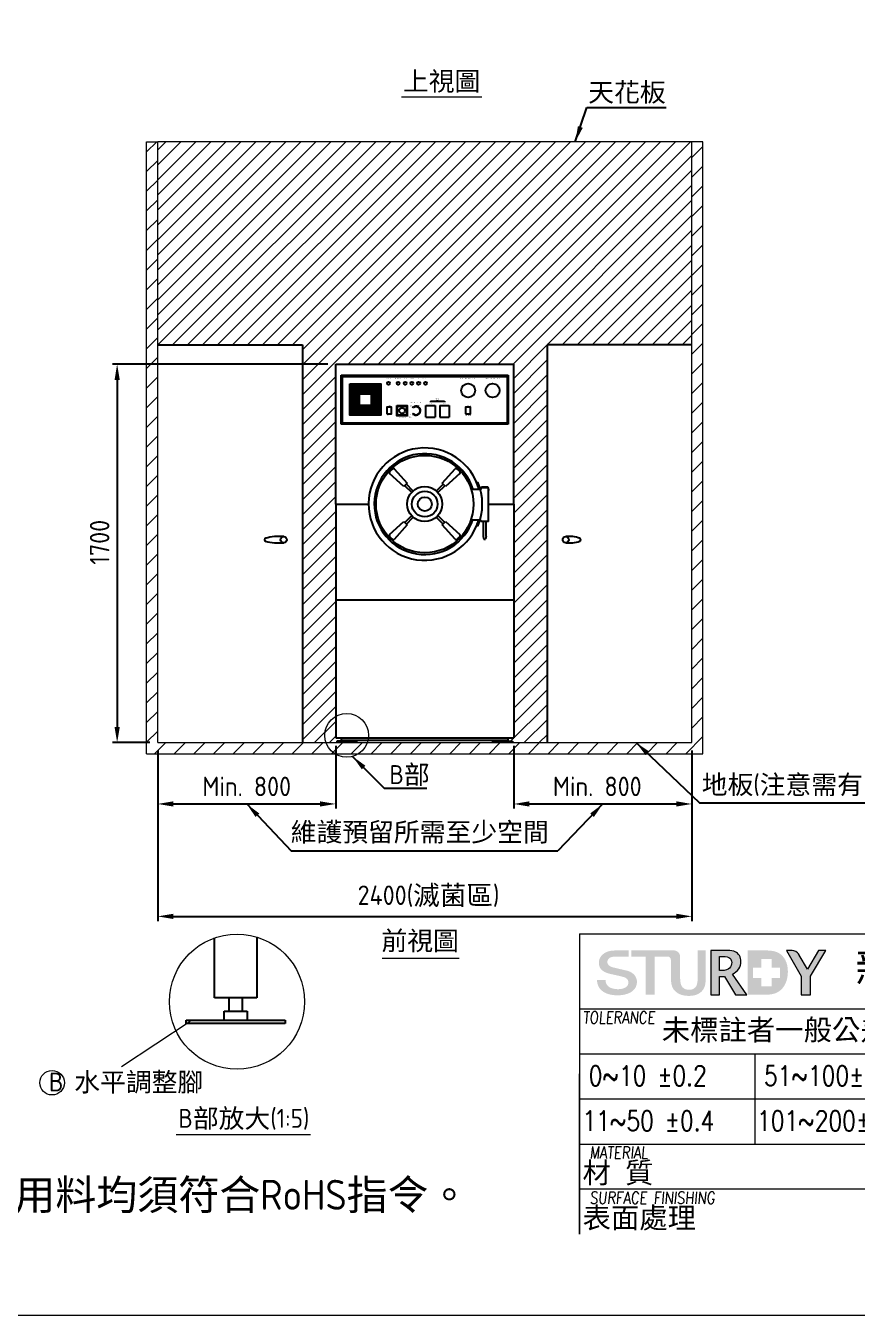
# Model space of a CAD drawing. Header units: millimetres. Extents: x -226924 to 27885, y 103 to 13773.
# Drawn here: x 19228 to 22963, y 103 to 5896 of the extents above; entities that cross this region are included whole.
import ezdxf

# ---------------------------------------------------------------- set-up
doc = ezdxf.new("R2010")
doc.units = ezdxf.units.MM
doc.linetypes.add('HIDDEN', pattern=[9.525, 6.35, -3.175])
doc.layers.get('0').update_dxf_attribs({"lineweight": 25})
for name, color, linetype, lineweight in [('D', 3, 'Continuous', 9), ('F', 7, 'Continuous', 15), ('H', 2, 'HIDDEN', 15), ('S', 4, 'Continuous', 15), ('線段', 7, 'Continuous', 25)]:
    doc.layers.add(name, color=color, linetype=linetype, lineweight=lineweight)
doc.styles.get("Standard").update_dxf_attribs({"font": 'KAIU.TTF'})
doc.styles.add('STU25', font='isocp2.shx')
doc.styles.add('Text', font='romans.shx', dxfattribs={"width": 0.8, "oblique": 10})
doc.dimstyles.new('STU25', dxfattribs={"dimscale": 35, "dimtxt": 2.5, "dimasz": 2, "dimexe": 0.6, "dimexo": 1, "dimgap": 1, "dimtad": 1, "dimdsep": 46, "dimtxsty": 'STU25', "dimcen": 2, "dimazin": 2, "dimtfac": 1, "dimtmove": 0, "dimatfit": 3, "dimfxl": 0, "dimtolj": 1, "dimtzin": 0, "dimarcsym": 0})
doc.dimstyles.new('STU25$7', dxfattribs={"dimscale": 35, "dimtxt": 2.5, "dimasz": 2, "dimexe": 1.25, "dimexo": 0.625, "dimgap": 1, "dimtad": 0, "dimdec": 4, "dimdsep": 46, "dimtxsty": 'STU25', "dimcen": 2.5, "dimazin": 2, "dimtfac": 1, "dimtdec": 4, "dimtmove": 0, "dimatfit": 3, "dimfxl": 0, "dimtolj": 1, "dimtzin": 0, "dimarcsym": 0})

# ---------------------------------------------------------------- blocks, each defined once
blk = doc.blocks.new('*D6')
at = {"layer": 'D', "color": 0, "lineweight": -2}
for p, q in [((19820.1, 2640.4), (19820.1, 1873.9)), ((22220.1, 2640.4), (22220.1, 1873.9)), ((19890.1, 1894.9), (22150.1, 1894.9))]:
    blk.add_line(p, q, dxfattribs=at)
at = {"layer": 'D', "color": 0}
for points in [[(19890.1, 1906.5), (19890.1, 1883.2), (19820.1, 1894.9)], [(22150.1, 1883.2), (22150.1, 1906.5), (22220.1, 1894.9)]]:
    blk.add_solid(points, dxfattribs=at)
at = {"layer": 'Defpoints', "color": 0}
for p in [(19820.1, 2675.4), (22220.1, 2675.4), (22220.1, 1894.9)]:
    blk.add_point(p, dxfattribs=at)
at = {"layer": 'D', "color": 0, "insert": (21037, 1985), "char_height": 87.5, "attachment_point": 5, "style": 'STU25'}
blk.add_mtext('\\A1;2400({\\f標楷體|b0|i0|c136|p65;滅菌區})', dxfattribs=at)
blk = doc.blocks.new('*D8')
at = {"layer": 'D', "color": 0, "lineweight": -2}
for p, q in [((19820.1, 2640.4), (19820.1, 2379)), ((20620.1, 2661.4), (20620.1, 2379)), ((19890.1, 2400), (20550.1, 2400))]:
    blk.add_line(p, q, dxfattribs=at)
at = {"layer": 'D', "color": 0}
for points in [[(19890.1, 2411.7), (19890.1, 2388.3), (19820.1, 2400)], [(20550.1, 2388.3), (20550.1, 2411.7), (20620.1, 2400)]]:
    blk.add_solid(points, dxfattribs=at)
at = {"layer": 'Defpoints', "color": 0}
for p in [(19820.1, 2675.4), (20620.1, 2696.4), (20620.1, 2400)]:
    blk.add_point(p, dxfattribs=at)
at = {"layer": 'D', "color": 0, "insert": (20220.1, 2478.8), "char_height": 87.5, "attachment_point": 5, "style": 'STU25'}
blk.add_mtext('\\A1;Min. 800', dxfattribs=at)
blk = doc.blocks.new('*D9')
at = {"layer": 'D', "color": 0, "lineweight": -2}
for p, q in [((21420.1, 2661.4), (21420.1, 2379)), ((22220.1, 2640.4), (22220.1, 2379)), ((21490.1, 2400), (22150.1, 2400))]:
    blk.add_line(p, q, dxfattribs=at)
at = {"layer": 'D', "color": 0}
for points in [[(21490.1, 2411.7), (21490.1, 2388.3), (21420.1, 2400)], [(22150.1, 2388.3), (22150.1, 2411.7), (22220.1, 2400)]]:
    blk.add_solid(points, dxfattribs=at)
at = {"layer": 'Defpoints', "color": 0}
for p in [(21420.1, 2696.4), (22220.1, 2675.4), (22220.1, 2400)]:
    blk.add_point(p, dxfattribs=at)
at = {"layer": 'D', "color": 0, "insert": (21795.1, 2478.8), "char_height": 87.5, "attachment_point": 5, "style": 'STU25'}
blk.add_mtext('\\A1;Min. 800', dxfattribs=at)
blk = doc.blocks.new('*D10')
at = {"layer": 'D', "color": 0, "lineweight": -2}
for p, q in [((20585.1, 4375.4), (19617, 4375.4)), ((19638, 4305.4), (19638, 2745.4)), ((19785.1, 2675.4), (19617, 2675.4))]:
    blk.add_line(p, q, dxfattribs=at)
at = {"layer": 'D', "color": 0}
for points in [[(19649.7, 4305.4), (19626.4, 4305.4), (19638, 4375.4)], [(19626.4, 2745.4), (19649.7, 2745.4), (19638, 2675.4)]]:
    blk.add_solid(points, dxfattribs=at)
at = {"layer": 'Defpoints', "color": 0}
for p in [(20620.1, 4375.4), (19638, 2675.4), (19820.1, 2675.4)]:
    blk.add_point(p, dxfattribs=at)
at = {"layer": 'D', "color": 0, "insert": (19559.3, 3575.4), "char_height": 87.5, "attachment_point": 5, "rotation": 90, "style": 'STU25'}
blk.add_mtext('\\A1;1700', dxfattribs=at)
blk = doc.blocks.new('新駿LOGO')
at = {"layer": 'F'}
h = blk.add_hatch(color=256, dxfattribs=at)
edge = h.paths.add_edge_path()
edge.add_spline(control_points=[(-529.05, -442.14), (-529.05, -442.31), (-529.02, -442.45), (-528.95, -442.56), (-528.89, -442.68), (-528.8, -442.78), (-528.69, -442.85), (-528.57, -442.93), (-528.44, -442.98), (-528.29, -443.01), (-528.15, -443.05), (-527.99, -443.07), (-527.81, -443.07), (-527.62, -443.07), (-527.47, -443.05), (-527.33, -443.01), (-527.2, -442.97), (-527.09, -442.92), (-527.01, -442.86), (-526.93, -442.8), (-526.87, -442.73), (-526.83, -442.65), (-526.8, -442.57), (-526.78, -442.49), (-526.78, -442.41), (-526.78, -442.25), (-526.82, -442.13), (-526.91, -442.05), (-526.99, -441.97), (-527.08, -441.91), (-527.18, -441.88), (-527.36, -441.83), (-527.56, -441.77), (-527.79, -441.72), (-528.02, -441.67), (-528.3, -441.61), (-528.64, -441.53), (-528.85, -441.48), (-529.02, -441.41), (-529.16, -441.34), (-529.3, -441.26), (-529.41, -441.17), (-529.5, -441.07), (-529.58, -440.98), (-529.64, -440.87), (-529.67, -440.77), (-529.7, -440.66), (-529.72, -440.55), (-529.72, -440.43), (-529.72, -440.22), (-529.67, -440.03), (-529.57, -439.87), (-529.46, -439.71), (-529.33, -439.58), (-529.16, -439.47), (-528.99, -439.37), (-528.85, -439.31), (-528.64, -439.26), (-528.43, -439.21), (-528.13, -439.2), (-527.91, -439.2), (-527.66, -439.2), (-526.73, -439.2), (-526.73, -439.2), (-526.73, -439.2), (-526.73, -439.81), (-526.73, -439.81), (-526.73, -439.81), (-528.14, -439.8), (-528.28, -439.83), (-528.39, -439.85), (-528.48, -439.86), (-528.56, -439.9), (-528.65, -439.94), (-528.72, -440), (-528.78, -440.07), (-528.84, -440.14), (-528.87, -440.23), (-528.87, -440.34), (-528.87, -440.5), (-528.81, -440.62), (-528.7, -440.7), (-528.6, -440.79), (-528.46, -440.85), (-528.28, -440.9), (-528.27, -440.9), (-528.19, -440.92), (-528.07, -440.95), (-527.94, -440.98), (-527.8, -441.01), (-527.65, -441.05), (-527.49, -441.09), (-527.34, -441.12), (-527.19, -441.16), (-527.04, -441.19), (-526.94, -441.21), (-526.87, -441.23), (-526.71, -441.27), (-526.58, -441.34), (-526.46, -441.41), (-526.34, -441.49), (-526.24, -441.58), (-526.16, -441.67), (-526.08, -441.77), (-526.02, -441.88), (-525.98, -441.99), (-525.94, -442.1), (-525.92, -442.22), (-525.92, -442.33), (-525.92, -442.57), (-525.98, -442.78), (-526.09, -442.95), (-526.2, -443.12), (-526.35, -443.26), (-526.53, -443.37), (-526.71, -443.48), (-526.92, -443.55), (-527.15, -443.61), (-527.39, -443.66), (-527.62, -443.68), (-527.87, -443.68), (-528.14, -443.68), (-528.41, -443.65), (-528.65, -443.59), (-528.9, -443.53), (-529.11, -443.44), (-529.3, -443.31), (-529.48, -443.19), (-529.63, -443.03), (-529.74, -442.83), (-529.84, -442.64), (-529.9, -442.41), (-529.91, -442.14), (-529.91, -442.14), (-529.05, -442.14), (-529.05, -442.14)], knot_values=[0, 0, 0, 0, 1, 1, 1, 2, 2, 2, 3, 3, 3, 4, 4, 4, 5, 5, 5, 6, 6, 6, 7, 7, 7, 8, 8, 8, 9, 9, 9, 10, 10, 10, 11, 11, 11, 12, 12, 12, 13, 13, 13, 14, 14, 14, 15, 15, 15, 16, 16, 16, 17, 17, 17, 18, 18, 18, 19, 19, 19, 20, 20, 20, 21, 21, 21, 22, 22, 22, 23, 23, 23, 24, 24, 24, 25, 25, 25, 26, 26, 26, 27, 27, 27, 28, 28, 28, 29, 29, 29, 30, 30, 30, 31, 31, 31, 32, 32, 32, 33, 33, 33, 34, 34, 34, 35, 35, 35, 36, 36, 36, 37, 37, 37, 38, 38, 38, 39, 39, 39, 40, 40, 40, 41, 41, 41, 42, 42, 42, 43, 43, 43, 44, 44, 44, 45, 45, 45, 45], degree=3, periodic=0)
edge = h.paths.add_edge_path()
edge.add_spline(control_points=[(-522.53, -440.14), (-522.54, -440.04), (-522.57, -439.94), (-522.63, -439.9), (-522.77, -439.79), (-522.9, -439.81), (-522.9, -439.81), (-522.9, -439.81), (-523.02, -439.81), (-523.02, -439.81), (-523.02, -439.81), (-524.14, -439.81), (-524.14, -439.81), (-524.14, -439.81), (-524.14, -443.62), (-524.14, -443.62), (-524.14, -443.62), (-525.06, -443.62), (-525.06, -443.62), (-525.06, -443.62), (-525.06, -439.81), (-525.06, -439.81), (-525.06, -439.81), (-526.47, -439.81), (-526.47, -439.81), (-526.47, -439.81), (-526.47, -439.2), (-526.47, -439.2), (-526.47, -439.2), (-522.39, -439.2), (-522.39, -439.2)], knot_values=[5.578051, 5.578051, 5.578051, 5.578051, 6, 6, 6, 7, 7, 7, 8, 8, 8, 9, 9, 9, 10, 10, 10, 11, 11, 11, 12, 12, 12, 13, 13, 13, 14, 14, 14, 15, 15, 15, 15], degree=3, periodic=0)
edge.add_spline(control_points=[(-522.4, -439.2), (-522.31, -439.2), (-522.22, -439.2), (-522.22, -439.2), (-522.22, -439.2), (-521.96, -439.19), (-521.76, -439.41), (-521.58, -439.61), (-521.61, -439.85), (-521.61, -439.85), (-521.61, -439.85), (-521.61, -441.92), (-521.61, -441.92), (-521.61, -442.41), (-521.52, -442.73), (-521.36, -442.89), (-521.19, -443.05), (-520.97, -443.13), (-520.71, -443.13), (-520.45, -443.13), (-520.24, -443.05), (-520.09, -442.89), (-519.93, -442.74), (-519.86, -442.43), (-519.86, -441.98), (-519.86, -441.98), (-519.86, -439.2), (-519.86, -439.2), (-519.86, -439.2), (-519.05, -439.2), (-519.05, -439.2), (-519.05, -439.2), (-519.05, -441.92), (-519.05, -441.92), (-519.05, -442.43), (-519.12, -442.8), (-519.25, -443.02), (-519.38, -443.24), (-519.56, -443.42), (-519.8, -443.54), (-520.05, -443.67), (-520.35, -443.74), (-520.73, -443.74), (-521.09, -443.74), (-521.41, -443.68), (-521.67, -443.56), (-521.93, -443.44), (-522.14, -443.26), (-522.3, -443.03), (-522.45, -442.8), (-522.53, -442.42), (-522.53, -441.91), (-522.53, -441.91), (-522.53, -440.92), (-522.53, -440.14)], knot_values=[0.44538, 0.44538, 0.44538, 0.44538, 1, 1, 1, 2, 2, 2, 3, 3, 3, 4, 4, 4, 5, 5, 5, 6, 6, 6, 7, 7, 7, 8, 8, 8, 9, 9, 9, 10, 10, 10, 11, 11, 11, 12, 12, 12, 13, 13, 13, 14, 14, 14, 15, 15, 15, 16, 16, 16, 17, 17, 17, 17.603917, 17.603917, 17.603917, 17.603917], degree=3, periodic=0)
h = blk.add_hatch(color=256, dxfattribs=at)
edge = h.paths.add_edge_path()
edge.add_spline(control_points=[(-526.47, -439.2), (-526.47, -439.2), (-526.47, -439.81), (-526.47, -439.81)], knot_values=[-14, -14, -14, -14, -13, -13, -13, -13], degree=3, periodic=0)
edge.add_spline(control_points=[(-526.47, -439.81), (-526.47, -439.81), (-525.06, -439.81), (-525.06, -439.81)], knot_values=[-13, -13, -13, -13, -12, -12, -12, -12], degree=3, periodic=0)
edge.add_spline(control_points=[(-525.06, -439.81), (-525.06, -439.81), (-525.06, -443.62), (-525.06, -443.62)], knot_values=[-12, -12, -12, -12, -11, -11, -11, -11], degree=3, periodic=0)
edge.add_spline(control_points=[(-525.06, -443.62), (-525.06, -443.62), (-524.14, -443.62), (-524.14, -443.62)], knot_values=[-11, -11, -11, -11, -10, -10, -10, -10], degree=3, periodic=0)
edge.add_spline(control_points=[(-524.14, -443.62), (-524.14, -443.62), (-524.14, -439.81), (-524.14, -439.81)], knot_values=[-10, -10, -10, -10, -9, -9, -9, -9], degree=3, periodic=0)
edge.add_spline(control_points=[(-524.14, -439.81), (-524.14, -439.81), (-523.02, -439.81), (-523.02, -439.81)], knot_values=[-9, -9, -9, -9, -8, -8, -8, -8], degree=3, periodic=0)
edge.add_spline(control_points=[(-523.02, -439.81), (-523.02, -439.81), (-522.9, -439.81), (-522.9, -439.81)], knot_values=[-8, -8, -8, -8, -7, -7, -7, -7], degree=3, periodic=0)
edge.add_spline(control_points=[(-522.9, -439.81), (-522.9, -439.81), (-522.77, -439.79), (-522.63, -439.9)], knot_values=[-7, -7, -7, -7, -6, -6, -6, -6], degree=3, periodic=0)
edge.add_spline(control_points=[(-522.63, -439.9), (-522.57, -439.94), (-522.54, -440.04), (-522.53, -440.14)], knot_values=[-6, -6, -6, -6, -5.578051, -5.578051, -5.578051, -5.578051], degree=3, periodic=0)
edge.add_spline(control_points=[(-522.53, -440.14), (-522.53, -440.92), (-522.53, -441.91), (-522.53, -441.91)], knot_values=[-17.603917, -17.603917, -17.603917, -17.603917, -17, -17, -17, -17], degree=3, periodic=0)
edge.add_spline(control_points=[(-522.53, -441.91), (-522.53, -442.42), (-522.45, -442.8), (-522.3, -443.03)], knot_values=[-17, -17, -17, -17, -16, -16, -16, -16], degree=3, periodic=0)
edge.add_spline(control_points=[(-522.3, -443.03), (-522.14, -443.26), (-521.93, -443.44), (-521.67, -443.56)], knot_values=[-16, -16, -16, -16, -15, -15, -15, -15], degree=3, periodic=0)
edge.add_spline(control_points=[(-521.67, -443.56), (-521.41, -443.68), (-521.09, -443.74), (-520.73, -443.74)], knot_values=[-15, -15, -15, -15, -14, -14, -14, -14], degree=3, periodic=0)
edge.add_spline(control_points=[(-520.73, -443.74), (-520.35, -443.74), (-520.05, -443.67), (-519.8, -443.54)], knot_values=[-14, -14, -14, -14, -13, -13, -13, -13], degree=3, periodic=0)
edge.add_spline(control_points=[(-519.8, -443.54), (-519.56, -443.42), (-519.38, -443.24), (-519.25, -443.02)], knot_values=[-13, -13, -13, -13, -12, -12, -12, -12], degree=3, periodic=0)
edge.add_spline(control_points=[(-519.25, -443.02), (-519.12, -442.8), (-519.05, -442.43), (-519.05, -441.92)], knot_values=[-12, -12, -12, -12, -11, -11, -11, -11], degree=3, periodic=0)
edge.add_spline(control_points=[(-519.05, -441.92), (-519.05, -441.92), (-519.05, -439.2), (-519.05, -439.2)], knot_values=[-11, -11, -11, -11, -10, -10, -10, -10], degree=3, periodic=0)
edge.add_spline(control_points=[(-519.05, -439.2), (-519.05, -439.2), (-519.86, -439.2), (-519.86, -439.2)], knot_values=[-10, -10, -10, -10, -9, -9, -9, -9], degree=3, periodic=0)
edge.add_spline(control_points=[(-519.86, -439.2), (-519.86, -439.2), (-519.86, -441.98), (-519.86, -441.98)], knot_values=[-9, -9, -9, -9, -8, -8, -8, -8], degree=3, periodic=0)
edge.add_spline(control_points=[(-519.86, -441.98), (-519.86, -442.43), (-519.93, -442.74), (-520.09, -442.89)], knot_values=[-8, -8, -8, -8, -7, -7, -7, -7], degree=3, periodic=0)
edge.add_spline(control_points=[(-520.09, -442.89), (-520.24, -443.05), (-520.45, -443.13), (-520.71, -443.13)], knot_values=[-7, -7, -7, -7, -6, -6, -6, -6], degree=3, periodic=0)
edge.add_spline(control_points=[(-520.71, -443.13), (-520.97, -443.13), (-521.19, -443.05), (-521.36, -442.89)], knot_values=[-6, -6, -6, -6, -5, -5, -5, -5], degree=3, periodic=0)
edge.add_spline(control_points=[(-521.36, -442.89), (-521.52, -442.73), (-521.61, -442.41), (-521.61, -441.92)], knot_values=[-5, -5, -5, -5, -4, -4, -4, -4], degree=3, periodic=0)
edge.add_spline(control_points=[(-521.61, -441.92), (-521.61, -441.92), (-521.61, -439.85), (-521.61, -439.85)], knot_values=[-4, -4, -4, -4, -3, -3, -3, -3], degree=3, periodic=0)
edge.add_spline(control_points=[(-521.61, -439.85), (-521.61, -439.85), (-521.61, -439.85), (-521.61, -439.85)], knot_values=[-3, -3, -3, -3, -2.999949, -2.999949, -2.999949, -2.999949], degree=3, periodic=0)
edge.add_spline(control_points=[(-521.61, -439.85), (-521.61, -439.85), (-521.58, -439.61), (-521.76, -439.41)], knot_values=[-2.999949, -2.999949, -2.999949, -2.999949, -2, -2, -2, -2], degree=3, periodic=0)
edge.add_spline(control_points=[(-521.76, -439.41), (-521.96, -439.19), (-522.22, -439.2), (-522.22, -439.2)], knot_values=[-2, -2, -2, -2, -1, -1, -1, -1], degree=3, periodic=0)
edge.add_spline(control_points=[(-522.22, -439.2), (-522.22, -439.2), (-526.47, -439.2), (-526.47, -439.2)], knot_values=[-15, -15, -15, -15, -14, -14, -14, -14], degree=3, periodic=0)
h = blk.add_hatch(color=256, dxfattribs=at)
edge = h.paths.add_edge_path()
edge.add_spline(control_points=[(-518.54, -443.62), (-518.54, -443.62), (-518.54, -439.2), (-518.54, -439.2), (-518.54, -439.2), (-516.88, -439.2), (-516.88, -439.2), (-516.55, -439.2), (-516.29, -439.25), (-516.11, -439.33), (-515.93, -439.41), (-515.79, -439.54), (-515.69, -439.72), (-515.59, -439.89), (-515.54, -440.08), (-515.54, -440.3), (-515.54, -440.56), (-515.61, -440.8), (-515.76, -441.03), (-515.91, -441.26), (-516.12, -441.44), (-516.39, -441.56), (-516.39, -441.56), (-514.95, -443.62), (-514.95, -443.62), (-514.95, -443.62), (-516.07, -443.62), (-516.07, -443.62), (-516.07, -443.62), (-517.17, -441.81), (-517.17, -441.81), (-517.17, -441.81), (-517.67, -441.81), (-517.67, -441.81), (-517.67, -441.81), (-517.67, -443.62), (-517.67, -443.62), (-517.67, -443.62), (-518.54, -443.62), (-518.54, -443.62)], knot_values=[0, 0, 0, 0, 1, 1, 1, 2, 2, 2, 3, 3, 3, 4, 4, 4, 5, 5, 5, 6, 6, 6, 7, 7, 7, 8, 8, 8, 9, 9, 9, 10, 10, 10, 11, 11, 11, 12, 12, 12, 13, 13, 13, 13], degree=3, periodic=1)
edge = h.paths.add_edge_path(flags=16)
edge.add_spline(control_points=[(-517.67, -441.21), (-517.67, -441.21), (-517.46, -441.21), (-517.46, -441.21), (-517.08, -441.21), (-516.82, -441.13), (-516.68, -440.96), (-516.53, -440.8), (-516.46, -440.61), (-516.46, -440.4), (-516.46, -440.22), (-516.52, -440.08), (-516.63, -439.97), (-516.75, -439.86), (-516.99, -439.81), (-517.35, -439.81), (-517.35, -439.81), (-517.67, -439.81), (-517.67, -439.81), (-517.67, -439.81), (-517.67, -441.21), (-517.67, -441.21)], knot_values=[0, 0, 0, 0, 1, 1, 1, 2, 2, 2, 3, 3, 3, 4, 4, 4, 5, 5, 5, 6, 6, 6, 7, 7, 7, 7], degree=3, periodic=1)
h = blk.add_hatch(color=256, dxfattribs=at)
edge = h.paths.add_edge_path()
edge.add_spline(control_points=[(-514.87, -443.62), (-514.87, -443.62), (-513.05, -443.62), (-513.05, -443.62)], knot_values=[-9, -9, -9, -9, -8, -8, -8, -8], degree=3, periodic=0)
edge.add_spline(control_points=[(-513.05, -443.62), (-512.51, -443.62), (-512.09, -443.52), (-511.79, -443.32)], knot_values=[-8, -8, -8, -8, -7, -7, -7, -7], degree=3, periodic=0)
edge.add_spline(control_points=[(-511.79, -443.32), (-511.48, -443.12), (-511.25, -442.85), (-511.09, -442.5)], knot_values=[-7, -7, -7, -7, -6, -6, -6, -6], degree=3, periodic=0)
edge.add_spline(control_points=[(-511.09, -442.5), (-510.93, -442.15), (-510.85, -441.76), (-510.85, -441.32)], knot_values=[-6, -6, -6, -6, -5, -5, -5, -5], degree=3, periodic=0)
edge.add_spline(control_points=[(-510.85, -441.32), (-510.85, -440.87), (-510.93, -440.49), (-511.1, -440.17)], knot_values=[-5, -5, -5, -5, -4, -4, -4, -4], degree=3, periodic=0)
edge.add_spline(control_points=[(-511.1, -440.17), (-511.27, -439.85), (-511.49, -439.61), (-511.78, -439.45)], knot_values=[-4, -4, -4, -4, -3, -3, -3, -3], degree=3, periodic=0)
edge.add_spline(control_points=[(-511.78, -439.45), (-512.06, -439.29), (-512.46, -439.2), (-512.97, -439.2)], knot_values=[-3, -3, -3, -3, -2, -2, -2, -2], degree=3, periodic=0)
edge.add_spline(control_points=[(-512.97, -439.2), (-512.97, -439.2), (-514.87, -439.2), (-514.87, -439.2)], knot_values=[-2, -2, -2, -2, -1, -1, -1, -1], degree=3, periodic=0)
edge.add_spline(control_points=[(-514.87, -439.2), (-514.87, -439.2), (-514.87, -443.62), (-514.87, -443.62)], knot_values=[-1, -1, -1, -1, 0, 0, 0, 0], degree=3, periodic=0)
h.paths.add_polyline_path([(-514.34, -441.95), (-514.34, -440.92), (-513.51, -440.92), (-513.51, -440.07), (-512.48, -440.07), (-512.48, -440.92), (-511.64, -440.92), (-511.64, -441.95), (-512.48, -441.95), (-512.48, -442.77), (-513.51, -442.77), (-513.51, -441.95)], flags=16)
h = blk.add_hatch(color=256, dxfattribs=at)
edge = h.paths.add_edge_path()
edge.add_spline(control_points=[(-509.51, -443.62), (-509.51, -443.62), (-509.51, -441.77), (-509.51, -441.77), (-509.51, -441.77), (-511, -439.2), (-511, -439.2), (-511, -439.2), (-510.64, -439.2), (-510.64, -439.2), (-510.64, -439.2), (-510.3, -439.19), (-510.04, -439.32), (-509.79, -439.45), (-509.71, -439.68), (-509.71, -439.68), (-509.71, -439.68), (-508.9, -441.07), (-508.9, -441.07), (-508.9, -441.07), (-507.78, -439.2), (-507.78, -439.2), (-507.78, -439.2), (-507.05, -439.2), (-507.05, -439.2), (-507.05, -439.2), (-508.59, -441.77), (-508.59, -441.77), (-508.59, -441.77), (-508.59, -443.62), (-508.59, -443.62), (-508.59, -443.62), (-509.51, -443.62), (-509.51, -443.62)], knot_values=[0, 0, 0, 0, 1, 1, 1, 2, 2, 2, 3, 3, 3, 4, 4, 4, 5, 5, 5, 6, 6, 6, 7, 7, 7, 8, 8, 8, 9, 9, 9, 10, 10, 10, 11, 11, 11, 11], degree=3, periodic=1)
at = {"layer": 'F', "lineweight": 0}
for points, knots in [([(-518.54, -443.62), (-518.54, -443.62), (-518.54, -439.2), (-518.54, -439.2), (-518.54, -439.2), (-516.88, -439.2), (-516.88, -439.2), (-516.55, -439.2), (-516.29, -439.25), (-516.11, -439.33), (-515.93, -439.41), (-515.79, -439.54), (-515.69, -439.72), (-515.59, -439.89), (-515.54, -440.08), (-515.54, -440.3), (-515.54, -440.56), (-515.61, -440.8), (-515.76, -441.03), (-515.91, -441.26), (-516.12, -441.44), (-516.39, -441.56), (-516.39, -441.56), (-514.95, -443.62), (-514.95, -443.62), (-514.95, -443.62), (-516.07, -443.62), (-516.07, -443.62), (-516.07, -443.62), (-517.17, -441.81), (-517.17, -441.81), (-517.17, -441.81), (-517.67, -441.81), (-517.67, -441.81), (-517.67, -441.81), (-517.67, -443.62), (-517.67, -443.62), (-517.67, -443.62), (-518.54, -443.62), (-518.54, -443.62)], [0, 0, 0, 0, 1, 1, 1, 2, 2, 2, 3, 3, 3, 4, 4, 4, 5, 5, 5, 6, 6, 6, 7, 7, 7, 8, 8, 8, 9, 9, 9, 10, 10, 10, 11, 11, 11, 12, 12, 12, 13, 13, 13, 13]), ([(-517.67, -441.21), (-517.67, -441.21), (-517.46, -441.21), (-517.46, -441.21), (-517.08, -441.21), (-516.82, -441.13), (-516.68, -440.96), (-516.53, -440.8), (-516.46, -440.61), (-516.46, -440.4), (-516.46, -440.22), (-516.52, -440.08), (-516.63, -439.97), (-516.75, -439.86), (-516.99, -439.81), (-517.35, -439.81), (-517.35, -439.81), (-517.67, -439.81), (-517.67, -439.81), (-517.67, -439.81), (-517.67, -441.21), (-517.67, -441.21)], [0, 0, 0, 0, 1, 1, 1, 2, 2, 2, 3, 3, 3, 4, 4, 4, 5, 5, 5, 6, 6, 6, 7, 7, 7, 7]), ([(-509.51, -443.62), (-509.51, -443.62), (-509.51, -441.77), (-509.51, -441.77), (-509.51, -441.77), (-511, -439.2), (-511, -439.2), (-511, -439.2), (-510.64, -439.2), (-510.64, -439.2), (-510.64, -439.2), (-510.3, -439.19), (-510.04, -439.32), (-509.79, -439.45), (-509.71, -439.68), (-509.71, -439.68), (-509.71, -439.68), (-508.9, -441.07), (-508.9, -441.07), (-508.9, -441.07), (-507.78, -439.2), (-507.78, -439.2), (-507.78, -439.2), (-507.05, -439.2), (-507.05, -439.2), (-507.05, -439.2), (-508.59, -441.77), (-508.59, -441.77), (-508.59, -441.77), (-508.59, -443.62), (-508.59, -443.62), (-508.59, -443.62), (-509.51, -443.62), (-509.51, -443.62)], [0, 0, 0, 0, 1, 1, 1, 2, 2, 2, 3, 3, 3, 4, 4, 4, 5, 5, 5, 6, 6, 6, 7, 7, 7, 8, 8, 8, 9, 9, 9, 10, 10, 10, 11, 11, 11, 11])]:
    blk.add_open_spline(points, degree=3, knots=knots, dxfattribs=at)
at = {"attachment_point": 1, "style": 'STU25'}
for s, insert, char_height in [('{\\f標楷體|b0|i0|c136|p65;新駿實業股份有限公司}', (-504.12, -439.33), 3.25), ('{\\f標楷體|b0|i0|c136|p65;STURDY\\H0.9667x; \\H1.034x;INDUSTRIAL CO.,LTD.}', (-455.51, -439.78), 3)]:
    blk.add_mtext(s, dxfattribs=dict(at, insert=insert, char_height=char_height))
blk = doc.blocks.new('H421')
at = {"layer": 'F', "color": 7}
for p, q in [((155.91, 38.09), (286.91, 38.09)), ((211.36, 38.09), (286.91, 38.09)), ((155.91, 30.59), (286.91, 30.59)), ((192.41, 30.59), (192.41, 17.09)), ((242.66, 30.59), (242.66, 17.09)), ((257.41, 30.59), (257.41, 17.09)), ((272.16, 30.59), (272.16, 17.09)), ((155.91, 26.09), (227.91, 26.09)), ((173.41, 26.09), (173.41, 17.09)), ((211.41, 26.09), (211.41, 17.09)), ((155.91, 8.09), (155.91, 24.09)), ((155.91, 21.59), (286.91, 21.59)), ((214.91, 21.59), (286.91, 21.59)), ((227.91, 21.59), (286.91, 21.59)), ((155.91, 17.09), (286.91, 17.09)), ((211.41, 17.09), (211.41, 12.59)), ((227.91, 17.09), (227.91, 8.09)), ((286.91, 12.59), (155.91, 12.59))]:
    blk.add_line(p, q, dxfattribs=at)
at = {"layer": 'F'}
for p, q in [((155.91, 38.09), (155.91, 17.09)), ((227.91, 30.59), (227.91, 17.09)), ((155.91, 24.09), (155.91, 16.09)), ((155.91, 17.09), (155.91, 8.09)), ((192.41, 17.09), (192.41, 8.09))]:
    blk.add_line(p, q, dxfattribs=at)
at = {"layer": 'F', "color": 0}
for p, q in [((220.66, 21.32), (220.66, 20.14)), ((223.77, 20.14), (227.5, 20.92)), ((227.5, 20.92), (227.5, 17.84)), ((218.72, 19.38), (219.89, 19.38)), ((220.27, 19.38), (221.04, 19.38)), ((220.66, 19.77), (220.66, 19)), ((221.42, 19.38), (222.57, 19.38)), ((223.49, 19.38), (224.81, 19.38)), ((223.77, 20.14), (223.77, 18.62)), ((225.34, 19.38), (225.81, 19.38)), ((226.31, 19.38), (228.03, 19.38)), ((220.66, 18.62), (220.66, 17.45)), ((223.77, 18.62), (227.5, 17.84))]:
    blk.add_line(p, q, dxfattribs=at)
for radius in [1.54, 0.762]:
    blk.add_circle((220.66, 19.38), radius, dxfattribs=at)
blk.add_blockref('新駿LOGO', (687.56, 475.62))
at = {"layer": 'F', "color": 1, "lineweight": 15, "style": 'Text', "oblique": 5, "width": 0.8}
for s, height, p in [('TOLERANCE', 1.2, (156.23, 29.13)), ('DESIGNED', 1.2, (228.57, 29.01)), ('DRAWN', 1.245, (243.23, 29.03)), ('VERIFIED', 1.2, (257.72, 29.09)), ('APPROVED', 1.2, (272.5, 29.06)), ('VIEWPOINT', 1.2, (211.83, 20.13)), ('MATERIAL', 1.2, (156.92, 15.63)), ('SCALE', 1.2, (193.44, 15.63)), ('UNIT', 1.2, (212.42, 15.63)), ('NAME', 1.2, (229.41, 15.63)), ('SURFACE FINISHING', 1.2, (156.92, 11.13)), ('MODEL NO.', 1.2, (193.44, 11.13)), ('DWG.NO.', 1.2, (229.41, 11.13))]:
    blk.add_text(s, height=height, dxfattribs=at).set_placement(p)
at = {"layer": 'F', "lineweight": -3}
for s, height, p in [('未標註者一般公差表', 2.076, (164.12, 27.45)), ('未標示之圓角為R1導角為C1', 2.0757, (192.54, 27.58)), ('設計:', 2.076, (228.54, 26.61)), ('繪圖:', 2.076, (243.32, 26.66)), ('校核:', 2.076, (257.59, 26.57)), ('核准:', 2.076, (272.41, 26.52)), ('視角', 2.076, (211.71, 17.69)), ('材 質', 2.076, (156.21, 13.19)), ('比例', 2.076, (192.73, 13.19)), ('單位', 2.076, (211.71, 13.19)), ('圖 名', 2.076, (228.7, 13.19)), ('表面處理', 2.076, (156.21, 8.69)), ('代表機種', 2.076, (192.73, 8.69)), ('圖 號', 2.076, (228.7, 8.69))]:
    blk.add_text(s, height=height, dxfattribs=at).set_placement(p)
at = {"layer": 'F', "lineweight": 20, "style": 'Text', "width": 0.8}
for s, p in [('0~10 ±0.2', (156.82, 22.91)), ('51~100±0.6', (174.32, 22.91)), ('201~500±1', (192.72, 22.91)), ('ANGLE  ±1%%D', (212.68, 22.91)), ('11~50 ±0.4', (156.2, 18.41)), ('101~200±0.8', (173.63, 18.41)), ('501~X  ±2', (192.72, 18.41))]:
    blk.add_text(s, height=2, dxfattribs=at).set_placement(p)

msp = doc.modelspace()

# ---------------------------------------------------------------- hatches: boundary and pattern name
h = msp.add_hatch(color=256)
h.paths.add_polyline_path([(20645.101, 4325.893), (21395.101, 4325.893), (21395.101, 4105.893), (20645.101, 4105.893)])
h.paths.add_polyline_path([(20650.101, 4320.893), (21390.101, 4320.893), (21390.101, 4110.893), (20650.101, 4110.893)], flags=16)
h = msp.add_hatch(color=256)
h.paths.add_polyline_path([(20941.101, 4190.143), (20895.101, 4190.143), (20895.101, 4144.143), (20941.101, 4144.143)])
h.paths.add_polyline_path([(20938.101, 4187.143), (20938.101, 4147.143), (20898.101, 4147.143), (20898.101, 4187.143)], flags=16)
h = msp.add_hatch(color=256)
h.paths.add_polyline_path([(20967.684, 4181.725), (20966.268, 4183.141, 0.01136804), (20965.545, 4182.45), (20968.373, 4179.621, -0.39222709), (20992.831, 4180.547), (20993.046, 4182.934, 0.03083087), (20990.983, 4184.281), (20991.884, 4186.07, 0.01136804), (20991.001, 4186.54), (20990.101, 4184.754, 0.30992327)])
h.paths.add_polyline_path([(20993.046, 4182.934), (20992.831, 4180.547, -0.51491666), (20990.198, 4151.361), (20989.982, 4148.973, 0.55981906)])
h.paths.add_polyline_path([(20989.982, 4148.973), (20990.198, 4151.361, -0.34118458), (20968.373, 4154.165), (20965.545, 4151.337, 0.01136804), (20966.268, 4150.646), (20967.684, 4152.062, 0.30810322)])
at = {"layer": 'D'}
h = msp.add_hatch(dxfattribs=at)
h.set_pattern_fill('ANSI31', color=256, scale=15, style=0)
h.set_pattern_definition([(45, (-6341.956, 729.344), (-33.67596, 33.67596), [])])
h.paths.add_polyline_path([(21420.101, 4376.393), (21420.101, 3746.393), (21420.101, 3316.393), (21420.101, 2696.393), (21395.101, 2696.393), (21395.101, 2686.393), (21385.494, 2686.393), (21385.494, 2681.29), (21388.39, 2678.393), (21419.601, 2678.393), (21419.601, 2675.393), (21570.101, 2675.393), (21570.101, 4462.328), (22220.101, 4462.328), (22220.101, 5375.393), (19820.101, 5375.393), (19820.101, 4462.328), (20470.101, 4462.328), (20470.101, 2675.393), (20620.601, 2675.393), (20620.601, 2678.393), (20651.813, 2678.393), (20654.709, 2681.29), (20654.709, 2686.393), (20645.101, 2686.393), (20645.101, 2696.393), (20620.101, 2696.393), (20620.101, 3316.393), (20620.101, 3746.393), (20620.101, 4376.393)])
at = {"layer": 'H', "ltscale": 5}
h = msp.add_hatch(dxfattribs=at)
h.set_pattern_fill('ANSI31', color=256, scale=500, style=0)
h.set_pattern_definition([(45, (238020.17, 23291.32), (-44.194174, 44.194174), [])])
h.paths.add_polyline_path([(22270.101, 2625.393), (22270.101, 5375.393), (22220.101, 5375.393), (22220.101, 2675.393), (19820.101, 2675.393), (19820.101, 5375.393), (19770.101, 5375.393), (19770.101, 2625.393)])
h.paths.add_polyline_path([(22270.101, 5375.393), (22220.101, 5375.393)], flags=16)
h.paths.add_polyline_path([(19770.101, 5375.393), (19820.101, 5375.393)], flags=16)

# ---------------------------------------------------------------- linework, layer by layer
for p, q in [((19820.101, 4462.328), (20470.101, 4462.328)), ((20470.101, 4462.328), (20470.101, 2675.393)), ((21570.101, 4462.328), (21570.101, 2675.393)), ((22220.101, 4462.328), (21570.101, 4462.328)), ((20620.101, 3746.393), (20620.101, 4376.393)), ((20620.101, 4376.393), (21420.101, 4376.393)), ((21420.101, 3746.393), (21420.101, 4376.393)), ((20645.101, 4325.893), (21395.101, 4325.893)), ((20645.101, 4105.893), (20645.101, 4325.893)), ((20650.101, 4320.893), (21390.101, 4320.893)), ((20650.101, 4110.893), (20650.101, 4320.893)), ((21390.101, 4320.893), (21390.101, 4110.893)), ((21395.101, 4325.893), (21395.101, 4105.893)), ((20683.101, 4286.893), (20727.101, 4242.893)), ((20779.101, 4242.893), (20823.101, 4286.893)), ((20727.101, 4190.893), (20683.101, 4146.893)), ((20779.101, 4190.893), (20823.101, 4146.893)), ((20968.373, 4179.621), (20965.545, 4182.45)), ((20967.684, 4181.725), (20966.268, 4183.141)), ((20990.101, 4184.754), (20991.001, 4186.54)), ((20990.983, 4184.281), (20991.884, 4186.07)), ((21024.751, 4190.143), (21067.451, 4190.143)), ((21024.751, 4137.643), (21024.751, 4190.143)), ((21046.101, 4209.893), (21109.101, 4209.893)), ((21046.101, 4209.893), (21046.101, 4204.893)), ((21067.451, 4190.143), (21067.451, 4137.643)), ((21076.601, 4209.893), (21076.601, 4214.893)), ((21087.751, 4190.143), (21087.751, 4137.643)), ((21087.751, 4190.143), (21130.451, 4190.143)), ((21109.101, 4209.893), (21109.101, 4204.893)), ((21130.451, 4190.143), (21130.451, 4137.643)), ((20968.373, 4154.165), (20965.545, 4151.337)), ((20967.684, 4152.062), (20966.268, 4150.646)), ((21024.751, 4137.643), (21067.451, 4137.643)), ((21087.751, 4137.643), (21130.451, 4137.643)), ((21395.101, 4105.893), (20645.101, 4105.893)), ((21390.101, 4110.893), (20650.101, 4110.893)), ((20926.52, 3825.868), (20861.82, 3884.204)), ((20883.033, 3905.417), (20941.369, 3840.717)), ((21098.833, 3840.717), (21157.17, 3905.417)), ((21178.383, 3884.204), (21113.683, 3825.868)), ((20941.369, 3840.717), (20926.52, 3825.868)), ((20930.586, 3829.934), (20960.274, 3800.246)), ((20966.991, 3806.963), (20937.303, 3836.651)), ((21102.899, 3836.651), (21073.211, 3806.963)), ((21079.929, 3800.246), (21109.617, 3829.934)), ((21113.683, 3825.868), (21098.833, 3840.717)), ((21259.054, 3845.747), (21253.507, 3843.458)), ((21274.972, 3824.136), (21275.472, 3824.636)), ((21274.972, 3820.136), (21274.972, 3824.136)), ((21275.472, 3824.636), (21302.472, 3824.636)), ((21302.472, 3824.636), (21302.972, 3824.136)), ((21302.972, 3824.136), (21302.972, 3820.136)), ((21275.472, 3819.636), (21274.972, 3820.136)), ((21302.472, 3819.636), (21275.472, 3819.636)), ((21302.972, 3820.136), (21302.472, 3819.636)), ((21306.422, 3813.636), (21306.422, 3807.636)), ((20620.101, 3746.393), (20767.602, 3746.393)), ((20620.101, 3746.393), (20767.602, 3746.393)), ((20620.101, 3746.393), (20620.101, 3316.393)), ((21306.472, 3746.393), (21420.101, 3746.393)), ((21306.472, 3746.393), (21420.101, 3746.393)), ((21420.101, 3746.393), (21420.101, 3316.393)), ((20862.204, 3610.414), (20926.52, 3668.404)), ((20941.369, 3653.554), (20883.033, 3588.854)), ((20926.52, 3668.404), (20941.369, 3653.554)), ((20960.274, 3694.026), (20930.586, 3664.338)), ((20937.303, 3657.62), (20966.991, 3687.308)), ((21073.211, 3687.308), (21102.899, 3657.62)), ((21109.617, 3664.338), (21079.929, 3694.026)), ((21098.833, 3653.554), (21113.683, 3668.404)), ((21156.823, 3589.238), (21098.833, 3653.554)), ((21113.683, 3668.404), (21178.383, 3610.067)), ((21259.054, 3648.525), (21253.507, 3650.814)), ((21282.622, 3669.636), (21282.622, 3601.636)), ((21295.322, 3601.636), (21295.322, 3669.636)), ((21306.422, 3680.636), (21306.422, 3686.636)), ((21282.622, 3601.636), (21285.472, 3589.636)), ((21295.322, 3601.636), (21292.472, 3589.636)), ((21285.472, 3589.636), (21292.472, 3589.636)), ((20620.101, 3316.393), (21420.101, 3316.393)), ((20620.101, 3316.393), (20620.101, 2696.393)), ((20620.101, 3316.393), (21420.101, 3316.393)), ((21420.101, 3316.393), (21420.101, 2696.393)), ((20620.101, 2696.393), (21420.101, 2696.393)), ((20645.101, 2696.393), (20645.101, 2686.393)), ((20645.101, 2686.393), (21395.101, 2686.393)), ((21395.101, 2686.393), (21395.101, 2696.393)), ((20075.51, 1529.171), (20075.51, 1797.996)), ((20265.51, 1801.971), (20265.51, 1529.171)), ((20265.51, 1529.171), (20075.51, 1529.171)), ((20140.51, 1529.171), (20140.51, 1469.171)), ((20200.51, 1469.171), (20200.51, 1529.171)), ((20118.548, 1429.171), (20118.548, 1469.171)), ((20118.548, 1469.171), (20222.471, 1469.171)), ((20222.471, 1469.171), (20222.471, 1429.171)), ((19948.01, 1414.171), (19948.01, 1429.171)), ((19948.01, 1429.171), (20393.01, 1429.171)), ((20393.01, 1414.171), (19948.01, 1414.171)), ((20393.01, 1429.171), (20393.01, 1414.171))]:
    msp.add_line(p, q)
at = {"linetype": 'Continuous'}
for p, q in [((21271.472, 3812.136), (21229.233, 3812.136)), ((21271.472, 3819.636), (21271.472, 3812.136)), ((21306.472, 3819.636), (21271.472, 3819.636)), ((21306.472, 3669.636), (21306.472, 3819.636)), ((21227.613, 3677.136), (21271.472, 3677.136)), ((21271.472, 3669.636), (21271.472, 3677.136)), ((21306.472, 3669.636), (21271.472, 3669.636)), ((20714.601, 2682.393), (20625.601, 2682.393)), ((20625.601, 2682.393), (20625.601, 2679.393)), ((20625.601, 2679.393), (20714.601, 2679.393)), ((20659.709, 2686.393), (20659.709, 2682.393)), ((20664.905, 2686.393), (20664.905, 2682.393)), ((20675.297, 2686.393), (20675.297, 2682.393)), ((20680.494, 2682.393), (20680.494, 2686.393)), ((20714.601, 2679.393), (20714.601, 2682.393)), ((21325.601, 2682.393), (21414.601, 2682.393)), ((21325.601, 2679.393), (21325.601, 2682.393)), ((21414.601, 2679.393), (21325.601, 2679.393)), ((21359.709, 2682.393), (21359.709, 2686.393)), ((21364.905, 2686.393), (21364.905, 2682.393)), ((21375.297, 2686.393), (21375.297, 2682.393)), ((21380.494, 2686.393), (21380.494, 2682.393)), ((21414.601, 2682.393), (21414.601, 2679.393))]:
    msp.add_line(p, q, dxfattribs=at)
for points in [[(20683.101, 4286.893), (20823.101, 4286.893), (20823.101, 4146.893), (20683.101, 4146.893)], [(20687.101, 4282.893), (20819.101, 4282.893), (20819.101, 4150.893), (20687.101, 4150.893)], [(20691.101, 4278.893), (20815.101, 4278.893), (20815.101, 4154.893), (20691.101, 4154.893)], [(20695.101, 4274.893), (20811.101, 4274.893), (20811.101, 4158.893), (20695.101, 4158.893)], [(20699.101, 4270.893), (20807.101, 4270.893), (20807.101, 4162.893), (20699.101, 4162.893)], [(20703.101, 4266.893), (20803.101, 4266.893), (20803.101, 4166.893), (20703.101, 4166.893)], [(20707.101, 4262.893), (20799.101, 4262.893), (20799.101, 4170.893), (20707.101, 4170.893)], [(20711.101, 4258.893), (20795.101, 4258.893), (20795.101, 4174.893), (20711.101, 4174.893)], [(20715.101, 4254.893), (20791.101, 4254.893), (20791.101, 4178.893), (20715.101, 4178.893)], [(20719.101, 4250.893), (20787.101, 4250.893), (20787.101, 4182.893), (20719.101, 4182.893)], [(20723.101, 4246.893), (20783.101, 4246.893), (20783.101, 4186.893), (20723.101, 4186.893)], [(20727.101, 4242.893), (20779.101, 4242.893), (20779.101, 4190.893), (20727.101, 4190.893)], [(20849.101, 4152.143), (20871.101, 4152.143), (20871.101, 4182.143), (20849.101, 4182.143)], [(20895.101, 4190.143), (20941.101, 4190.143), (20941.101, 4144.143), (20895.101, 4144.143)], [(20898.101, 4187.143), (20938.101, 4187.143), (20938.101, 4147.143), (20898.101, 4147.143)], [(21203.451, 4152.643), (21225.451, 4152.643), (21225.451, 4182.643), (21203.451, 4182.643)]]:
    msp.add_lwpolyline(points, close=True)
for centre, radius in [((20857.101, 4290.143), 6.5), ((20901.101, 4290.143), 6.5), ((20931.601, 4290.143), 6.5), ((20962.101, 4290.143), 6.5), ((20992.601, 4290.143), 6.5), ((21023.101, 4290.143), 6.5), ((21215.101, 4257.643), 31.5), ((21325.101, 4257.643), 31.5), ((20918.101, 4167.143), 12.5), ((21020.101, 3747.136), 219), ((21020.101, 3747.136), 78.75), ((21020.101, 3747.136), 57.5), ((20386.478, 3587.226), 13.838), ((21653.725, 3587.226), 13.838)]:
    msp.add_circle(centre, radius)
for centre, radius, start, end in [((20981.101, 4166.893), 22, 132.3947487, 135), ((20981.101, 4166.893), 20, 63.256316, 132.134016), ((20981.101, 4166.893), 20, 227.865984, 60.3903321), ((20981.101, 4166.893), 18, 225, 135), ((20981.101, 4166.893), 22, 60.6510648, 63.256316), ((20981.101, 4166.893), 22, 225, 227.6052513), ((21020.101, 3747.136), 252.5, 14.9173695, 343.905184), ((21020.101, 3747.136), 226.757, 16.6575002, 342.0190983), ((20865.36, 3887.744), 5.007, 146.3528854, 225), ((20907.621, 3859.616), 55.773, 123.6471146, 146.3528854), ((20879.493, 3901.877), 5.007, 39.0781277, 123.6471146), ((21160.71, 3901.877), 5.007, 56.3528854, 135), ((21132.582, 3859.616), 55.773, 33.6471146, 56.3528854), ((21174.843, 3887.744), 5.007, 309.0781277, 33.6471146), ((21020.101, 3747.136), 252.5, 14.9173695, 22.4249641), ((21020.101, 3747.136), 258.5, 337.5750359, 22.4249641), ((21020.101, 3747.136), 252.5, 337.5750359, 343.905184), ((20307.462, 3587.226), 7.438, 92.8712944, 267.1287056), ((20366.848, 3349.344), 252.485, 85.5409351, 104.3434458), ((20865.36, 3606.527), 5.007, 129.0780782, 213.6471146), ((20907.621, 3634.655), 55.773, 213.6471146, 236.3528854), ((21132.582, 3634.655), 55.773, 303.6471146, 326.3528854), ((21174.843, 3606.527), 5.007, 326.3528854, 45), ((21668.8, 3452.142), 149.683, 71.3412219, 95.7802136), ((21713.525, 3587.226), 7.438, 272.8712944, 87.1287056), ((20366.848, 3825.109), 252.485, 255.6565542, 274.4590649), ((20879.493, 3592.394), 5.007, 236.3528854, 315), ((21160.71, 3592.394), 5.007, 219.0780782, 303.6471146), ((21668.8, 3722.31), 149.683, 264.2197864, 288.6587781)]:
    msp.add_arc(centre, radius, start, end)
at = {"layer": 'D'}
for p, q in [((20915.186, 5576.359), (21276.375, 5576.359)), ((20828.537, 1707.137), (21175.128, 1707.137)), ((19965.945, 1422.871), (19657.9, 1218.531)), ((19902.855, 915.312), (20506.111, 915.312))]:
    msp.add_line(p, q, dxfattribs=at)
for centre, radius in [((20669.61, 2708.019), 98.378), ((20176.544, 1511.558), 303.734), ((19345.771, 1147.49), 55)]:
    msp.add_circle(centre, radius, dxfattribs=at)
at = {"layer": 'F', "color": 6}
msp.add_lwpolyline([(14699.534, 9372.996), (14699.534, 102.996), (27884.534, 102.996), (27884.534, 9372.996)], close=True, dxfattribs=at)
msp.add_lwpolyline([(14699.534, 9372.996), (14699.534, 102.996), (27884.534, 102.996), (27884.534, 9372.996)], close=True, dxfattribs=at)
at = {"layer": 'S'}
for p, q in [((19770.101, 2625.393), (19770.101, 5375.393)), ((19770.101, 5375.393), (19820.101, 5375.393)), ((19770.101, 5375.393), (19820.101, 5375.393)), ((19770.101, 5375.393), (19820.101, 5375.393)), ((19820.101, 2675.393), (19820.101, 5375.393)), ((22270.101, 5375.393), (19820.101, 5375.393)), ((22220.101, 2675.393), (22220.101, 5375.393)), ((22270.101, 5375.393), (22220.101, 5375.393)), ((22270.101, 5375.393), (22220.101, 5375.393)), ((22270.101, 5375.393), (22220.101, 5375.393)), ((22270.101, 2625.393), (22270.101, 5375.393)), ((22220.101, 4675.393), (22220.101, 4685.393)), ((19820.101, 2675.393), (22220.101, 2675.393)), ((19770.101, 2625.393), (22270.101, 2625.393))]:
    msp.add_line(p, q, dxfattribs=at)
at = {"layer": '線段'}
msp.add_circle((21020.101, 3747.136), 31.75, dxfattribs=at)

# ---------------------------------------------------------------- block references
at = {"xscale": 45, "yscale": 45, "zscale": 45}
msp.add_blockref('H421', (14699.534, 102.996), dxfattribs=at)

# ---------------------------------------------------------------- texts
for s, insert, char_height, width, attachment_point in [('{\\fArial|b0|i0|c0|p34;POWER}', (20847.101, 4312.893), 3.5, 19.50054, 1), ('{\\fArial|b0|i0|c0|p34;ADD WATER}', (20901.102, 4311.126), 3.5, 29.9713, 5), ('{\\fArial|b0|i0|c0|p34;HEAT}', (20931.602, 4311.126), 3.5, 19, 5), ('{\\fArial|b0|i0|c0|p34;STERI}.', (20962.681, 4311.126), 3.5, 19, 5), ('{\\fArial|b0|i0|c0|p34;DRY}', (20987.101, 4312.893), 3.5, 14.99983, 1), ('{\\fArial|b0|i0|c0|p34;COMPLETE}', (21009.101, 4312.893), 3.5, 23.49974, 1), ('{\\fArial|b0|i0|c0|p34;CHAMBER PRESSURE GAUGE}', (21178.101, 4312.893), 3.5, 77.43945, 1), ('{\\fArial|b0|i0|c0|p34;JACKET PRESSURE GAUGE}', (21294.101, 4312.893), 3.5, 67.407, 1), ('{\\fArial|b0|i0|c0|p34;ON}', (20855.101, 4191.393), 5, 14.49951, 1), ('{\\fArial|b1|i0|c0|p34;0.9}', (20953.548, 4189.893), 4, 25.84153, 1), ('{\\fArial|b0|i0|c0|p34;PRESSURE CONTROL}', (20954.601, 4204.893), 3.5, 56.4195, 1), ('{\\fArial|b1|i0|c0|p34;1.2}', (20992.101, 4191.893), 4, 11.85227, 1), ('{\\fArial|b0|i0|c0|p34;STERI.}', (21038.565, 4201.893), 3.5, 43.963, 1), ('{\\fArial|b0|i0|c0|p34;TIMER}', (21076.601, 4218.399), 3.5, 59.839, 5), ('{\\fArial|b0|i0|c0|p34;DRY}', (21103.601, 4201.837), 3.5, 35.41234, 1), ('{\\fArial|b0|i0|c0|p34;OFF}', (20853.101, 4147.393), 5, 16.49951, 1), ('{\\fArial|b0|i0|c0|p34;EMERGENCY}', (20904.101, 4138.893), 3.5, 23.5, 1), ('\\A1;{\\fArial|b1|i1|c0|p34;kg/cm\\H0.7x;\\S2^  ;}', (20947.601, 4142.893), 4, 25.94918, 1), ('{\\fArial|b1|i0|c0|p34;2.1}', (20953.601, 4150.893), 4, 25.7884, 1)]:
    msp.add_mtext(s, dxfattribs=dict(insert=insert, char_height=char_height, width=width, attachment_point=attachment_point))
at = {"char_height": 5, "attachment_point": 1}
for s, insert in [('{\\fARIAL|b0|i0|c0|p34;LIQUID}', (21203.101, 4191.393)), ('{\\fArial|b0|i0|c0|p34;NORMAL}', (21200.101, 4147.393))]:
    msp.add_mtext(s, dxfattribs=dict(at, insert=insert))
at = {"insert": (17887.06, 711.481), "char_height": 135.00867, "attachment_point": 1, "style": 'STU25'}
msp.add_mtext('{\\f標楷體|b0|i0|c136|p65;註：本零件及其用料均須符合}RoHS{\\f標楷體|b0|i0|c136|p65;指令。}', dxfattribs=at)
at = {"layer": 'D', "color": 11, "char_height": 85, "attachment_point": 1}
for s, insert in [('上視圖', (20922, 5689.68)), ('前視圖', (20825.363, 1828.108)), ('{\\Fisocp2.shx;B}部放大{\\Fisocp2.shx;(1:5)}', (19913.089, 1029.916))]:
    msp.add_mtext(s, dxfattribs=dict(at, insert=insert))
at = {"layer": 'D', "char_height": 85, "attachment_point": 1}
for s, insert in [('{\\C3;天花板 }', (21754.366, 5640.241)), ('{\\Fisocp2.shx;\\C3;B\\f標楷體|b0|i0|c136|p65;部}', (20861.351, 2574.276)), ('{\\C3;地板\\Fisocp2.shx;(\\f標楷體|b0|i0|c136|p65;注意需有防水層施工\\Fisocp2.shx;)}', (22264.379, 2529.261)), ('{\\C3;維護預留所需至少空間}', (20417.681, 2316.395)), ('{\\Fisocp2.shx;\\C3;B \\f標楷體|b0|i0|c136|p65;水平調整腳}', (19331.715, 1193.192))]:
    msp.add_mtext(s, dxfattribs=dict(at, insert=insert))

# ---------------------------------------------------------------- dimensions: what is measured, and where the dimension line sits
at = {"layer": 'D'}
dim = msp.add_linear_dim(base=(19638.03, 2675.393), p1=(20620.101, 4375.393), p2=(19820.101, 2675.393), angle=90, dimstyle='STU25', dxfattribs=at)
dim.commit()
dim.dimension.update_dxf_attribs({"geometry": '*D10', "text_midpoint": (19638.03, 3575.393), "dimtype": 160})
dim = msp.add_linear_dim(base=(20620.101, 2400.01), p1=(19820.101, 2675.393), p2=(20620.101, 2696.393), text='Min. <>', dimstyle='STU25', dxfattribs=at)
dim.commit()
dim.dimension.update_dxf_attribs({"geometry": '*D8', "text_midpoint": (20220.101, 2478.76)})
for base, p1, text, picture, middle in [((22220.101, 1894.881), (19820.101, 2675.393), '<>({\\f標楷體|b0|i0|c136|p65;滅菌區})', '*D6', (21037.027, 1894.881)), ((22220.101, 2400.01), (21420.101, 2696.393), 'Min. <>', '*D9', (21795.101, 2400.01))]:
    dim = msp.add_linear_dim(base=base, p1=p1, p2=(22220.101, 2675.393), text=text, dimstyle='STU25', dxfattribs=at)
    dim.commit()
    dim.dimension.update_dxf_attribs({"geometry": picture, "text_midpoint": middle, "dimtype": 160})

# ---------------------------------------------------------------- leaders
for points in [[(21696.531, 5375.393), (21748.852, 5529.135), (22104.614, 5529.135)], [(21969.914, 2675.393), (22254.01, 2404.806), (23645.471, 2404.806)], [(20696.033, 2613.256), (20838.276, 2470.48), (21029.409, 2470.48)], [(20220.101, 2400.01), (20420.048, 2189.417), (21618.016, 2189.417)], [(21820.101, 2400.01), (21618.016, 2189.417)]]:
    msp.add_leader(points, dimstyle='STU25$7', override={"dimgap": 1, "dimtad": 0}, dxfattribs=at)

doc.saveas('drawing.dxf')
